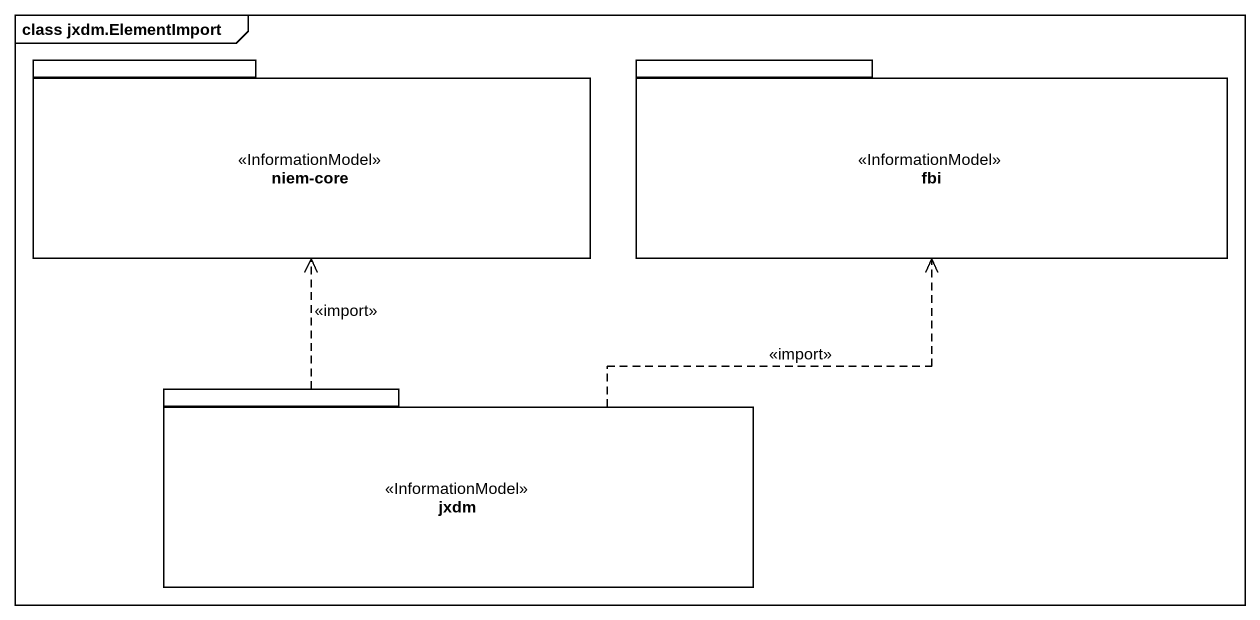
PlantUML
@startuml
mainframe class jxdm.ElementImport
package "niem-core" as niem_core <<InformationModel>> {
}
package fbi <<InformationModel>> {
}
package jxdm <<InformationModel>> {
}
jxdm .up.> niem_core : <<import>>
jxdm .up.> fbi : <<import>>
@enduml
